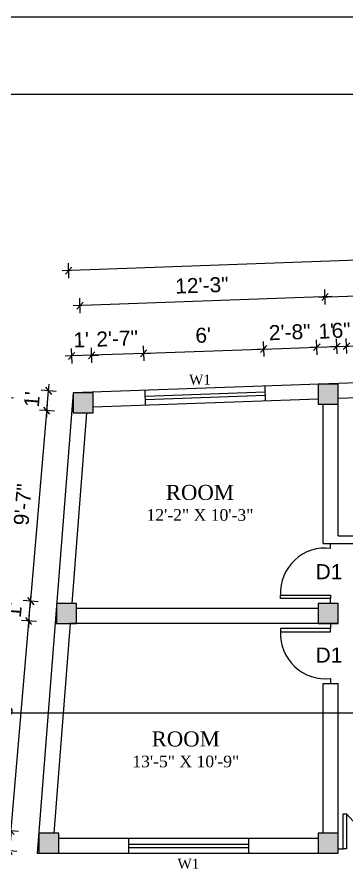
# Model space of a CAD drawing. Header units: inches. Extents: x -14619 to 1971361, y -855114 to -978.
# Drawn here: x 21979 to 22177, y -7854 to -7342 of the extents above; entities that cross this region are included whole.
import ezdxf
from ezdxf.enums import TextEntityAlignment as Align

# ---------------------------------------------------------------- set-up
doc = ezdxf.new("R2010")
doc.units = ezdxf.units.IN
doc.header["$LTSCALE"] = 0.5
doc.header["$MEASUREMENT"] = 0
doc.header["$PDMODE"] = 66
for name, color, linetype, lineweight in [('A_Title Text', 105, 'Continuous', 60), ('ELE1', 3, 'Continuous', 9), ('ELEVATION', 85, 'Continuous', 9), ('steps', 253, 'Continuous', 20), ('Toilet', 7, 'Continuous', 25)]:
    doc.layers.add(name, color=color, linetype=linetype, lineweight=lineweight)
doc.styles.add('arial', font='arial.ttf')
doc.styles.get("Standard").update_dxf_attribs({"font": 'arial.ttf'})
doc.dimstyles.new('Sudeep', dxfattribs={"dimtxt": 6, "dimasz": 4, "dimexe": 4.5, "dimexo": 4.5, "dimgap": 5, "dimtad": 1, "dimdec": 0, "dimlunit": 4, "dimtxsty": 'arial', "dimblk": 'OBLIQUE', "dimcen": 250, "dimdle": 4, "dimclrd": 86, "dimclre": 5, "dimclrt": 1, "dimadec": 0, "dimazin": 0, "dimtfac": 1, "dimtdec": 0, "dimtix": 1, "dimtmove": 1, "dimatfit": 3, "dimldrblk": 'OBLIQUE', "dimfxl": 4.5, "dimfxlon": 1, "dimfrac": 2, "dimlwd": 15, "dimlwe": 13, "dimarcsym": 0})

# ---------------------------------------------------------------- blocks, each defined once
blk = doc.blocks.new('_Oblique')
at = {"color": 0, "linetype": 'ByBlock', "lineweight": -2}
blk.add_line((-0.5, -0.5), (0.5, 0.5), dxfattribs=at)
blk = doc.blocks.new('*D746')
at = {"layer": 'A_Title Text', "color": 5, "lineweight": 13, "transparency": 16777216}
for p, q in [((22054.99, -7548.59), (22054.67, -7539.6)), ((22126.95, -7546.02), (22126.62, -7537.02))]:
    blk.add_line(p, q, dxfattribs=at)
at = {"layer": 'A_Title Text', "color": 86, "lineweight": 15, "transparency": 16777216}
blk.add_line((22050.83, -7544.24), (22130.78, -7541.38), dxfattribs=at)
at = {"layer": 'Defpoints', "color": 0, "transparency": 16777216}
for p in [(22126.79, -7541.52), (22055.62, -7566.24), (22127.58, -7563.67)]:
    blk.add_point(p, dxfattribs=at)
at = {"layer": 'A_Title Text', "color": 86, "lineweight": 15, "transparency": 16777216, "xscale": 4, "yscale": 4, "zscale": 4}
for p, rotation in [((22126.79, -7541.52), 2.049254323207421), ((22054.83, -7544.09), 182.0492543232075)]:
    blk.add_blockref('_Oblique', p, dxfattribs=dict(at, rotation=rotation))
at = {"layer": 'A_Title Text', "color": 1, "transparency": 16777216, "insert": (22090.47, -7533.22), "char_height": 9, "attachment_point": 5, "rotation": 2.0493, "style": 'arial'}
blk.add_mtext("6'", dxfattribs=at)
blk = doc.blocks.new('*D747')
at = {"layer": 'A_Title Text', "color": 5, "lineweight": 13, "transparency": 16777216}
for p, q in [((22158.79, -7544.88), (22158.47, -7535.88)), ((22126.95, -7546.02), (22126.62, -7537.02))]:
    blk.add_line(p, q, dxfattribs=at)
at = {"layer": 'A_Title Text', "color": 86, "lineweight": 15, "transparency": 16777216}
for p, q in [((22126.79, -7541.52), (22158.63, -7540.38)), ((22158.63, -7540.38), (22162.63, -7540.24)), ((22126.79, -7541.52), (22122.79, -7541.66))]:
    blk.add_line(p, q, dxfattribs=at)
at = {"layer": 'Defpoints', "color": 0, "transparency": 16777216}
for p in [(22158.63, -7540.38), (22159.42, -7562.53), (22131.89, -7684.07)]:
    blk.add_point(p, dxfattribs=at)
at = {"layer": 'A_Title Text', "color": 86, "lineweight": 15, "transparency": 16777216, "xscale": 4, "yscale": 4, "zscale": 4}
for p, rotation in [((22126.79, -7541.52), 2.049254323207608), ((22158.63, -7540.38), 182.0492543232076)]:
    blk.add_blockref('_Oblique', p, dxfattribs=dict(at, rotation=rotation))
at = {"layer": 'A_Title Text', "color": 1, "transparency": 16777216, "insert": (22142.37, -7531.36), "char_height": 9, "attachment_point": 5, "rotation": 2.0493, "style": 'arial'}
blk.add_mtext('2\'-8"', dxfattribs=at)
blk = doc.blocks.new('*D748')
at = {"layer": 'A_Title Text', "color": 5, "lineweight": 13, "transparency": 16777216}
for p, q in [((22158.79, -7544.88), (22158.47, -7535.88)), ((22170.78, -7544.45), (22170.46, -7535.45))]:
    blk.add_line(p, q, dxfattribs=at)
at = {"layer": 'A_Title Text', "color": 86, "lineweight": 15, "transparency": 16777216}
for p, q in [((22158.63, -7540.38), (22154.63, -7540.52)), ((22158.63, -7540.38), (22170.62, -7539.95)), ((22170.62, -7539.95), (22174.61, -7539.81))]:
    blk.add_line(p, q, dxfattribs=at)
at = {"layer": 'Defpoints', "color": 0, "transparency": 16777216}
for p in [(22170.62, -7539.95), (22159.42, -7562.53), (22171.42, -7562.53)]:
    blk.add_point(p, dxfattribs=at)
at = {"layer": 'A_Title Text', "color": 86, "lineweight": 15, "transparency": 16777216, "xscale": 4, "yscale": 4, "zscale": 4}
for p, rotation in [((22158.63, -7540.38), 2.049254323207608), ((22170.62, -7539.95), 182.0492543232076)]:
    blk.add_blockref('_Oblique', p, dxfattribs=dict(at, rotation=rotation))
at = {"layer": 'A_Title Text', "color": 1, "transparency": 16777216, "insert": (22164.28, -7530.65), "char_height": 9, "attachment_point": 5, "rotation": 2.0493, "style": 'arial'}
blk.add_mtext("1'", dxfattribs=at)
blk = doc.blocks.new('*D749')
at = {"layer": 'A_Title Text', "color": 5, "lineweight": 13, "transparency": 16777216}
for p, q in [((22170.78, -7544.45), (22170.46, -7535.45)), ((22176.6, -7544.24), (22176.28, -7535.25))]:
    blk.add_line(p, q, dxfattribs=at)
at = {"layer": 'A_Title Text', "color": 86, "lineweight": 15, "transparency": 16777216}
for p, q in [((22170.62, -7539.95), (22166.62, -7540.09)), ((22170.62, -7539.95), (22176.44, -7539.74)), ((22176.44, -7539.74), (22180.44, -7539.6))]:
    blk.add_line(p, q, dxfattribs=at)
at = {"layer": 'Defpoints', "color": 0, "transparency": 16777216}
for p in [(22176.44, -7539.74), (22171.42, -7562.53), (22177.24, -7561.89)]:
    blk.add_point(p, dxfattribs=at)
at = {"layer": 'A_Title Text', "color": 86, "lineweight": 15, "transparency": 16777216, "xscale": 4, "yscale": 4, "zscale": 4}
for p, rotation in [((22170.62, -7539.95), 2.049254323207608), ((22176.44, -7539.74), 182.0492543232076)]:
    blk.add_blockref('_Oblique', p, dxfattribs=dict(at, rotation=rotation))
at = {"layer": 'A_Title Text', "color": 1, "transparency": 16777216, "insert": (22173.19, -7530.26), "char_height": 9, "attachment_point": 5, "rotation": 2.0493, "style": 'arial'}
blk.add_mtext('6"', dxfattribs=at)
blk = doc.blocks.new('*D750')
at = {"layer": 'A_Title Text', "color": 5, "lineweight": 13, "transparency": 16777216}
for p, q in [((22176.6, -7544.24), (22176.28, -7535.25)), ((22212.58, -7542.95), (22212.26, -7533.96))]:
    blk.add_line(p, q, dxfattribs=at)
at = {"layer": 'A_Title Text', "color": 86, "lineweight": 15, "transparency": 16777216}
blk.add_line((22172.45, -7539.89), (22216.42, -7538.31), dxfattribs=at)
at = {"layer": 'Defpoints', "color": 0, "transparency": 16777216}
for p in [(22212.42, -7538.45), (22213.21, -7560.6), (22177.24, -7561.89)]:
    blk.add_point(p, dxfattribs=at)
at = {"layer": 'A_Title Text', "color": 86, "lineweight": 15, "transparency": 16777216, "xscale": 4, "yscale": 4, "zscale": 4}
for p, rotation in [((22176.44, -7539.74), 182.0492543232076), ((22212.42, -7538.45), 2.049254323207637)]:
    blk.add_blockref('_Oblique', p, dxfattribs=dict(at, rotation=rotation))
at = {"layer": 'A_Title Text', "color": 1, "transparency": 16777216, "insert": (22194.09, -7529.51), "char_height": 9, "attachment_point": 5, "rotation": 2.0493, "style": 'arial'}
blk.add_mtext("3'", dxfattribs=at)
blk = doc.blocks.new('*D759')
at = {"layer": 'A_Title Text', "color": 5, "lineweight": 13, "transparency": 16777216}
for p, q in [((22023.77, -7549.71), (22023.45, -7540.71)), ((22054.99, -7548.59), (22054.67, -7539.6))]:
    blk.add_line(p, q, dxfattribs=at)
at = {"layer": 'A_Title Text', "color": 86, "lineweight": 15, "transparency": 16777216}
for p, q in [((22023.61, -7545.21), (22019.62, -7545.35)), ((22054.83, -7544.09), (22023.61, -7545.21)), ((22054.83, -7544.09), (22058.83, -7543.95))]:
    blk.add_line(p, q, dxfattribs=at)
at = {"layer": 'Defpoints', "color": 0, "transparency": 16777216}
for p in [(22023.61, -7545.21), (22055.62, -7566.24), (22024.42, -7567.79)]:
    blk.add_point(p, dxfattribs=at)
at = {"layer": 'A_Title Text', "color": 86, "lineweight": 15, "transparency": 16777216, "xscale": 4, "yscale": 4, "zscale": 4}
for p, rotation in [((22023.61, -7545.21), 2.049254323207637), ((22054.83, -7544.09), 182.0492543232076)]:
    blk.add_blockref('_Oblique', p, dxfattribs=dict(at, rotation=rotation))
at = {"layer": 'A_Title Text', "color": 1, "transparency": 16777216, "insert": (22038.88, -7535.14), "char_height": 9, "attachment_point": 5, "rotation": 2.0493, "style": 'arial'}
blk.add_mtext('2\'-7"', dxfattribs=at)
blk = doc.blocks.new('*D760')
at = {"layer": 'A_Title Text', "color": 5, "lineweight": 13, "transparency": 16777216}
for p, q in [((22023.77, -7549.71), (22023.45, -7540.71)), ((22011.79, -7550.14), (22011.47, -7541.14))]:
    blk.add_line(p, q, dxfattribs=at)
at = {"layer": 'A_Title Text', "color": 86, "lineweight": 15, "transparency": 16777216}
for p, q in [((22011.63, -7545.64), (22007.63, -7545.78)), ((22023.61, -7545.21), (22011.63, -7545.64)), ((22023.61, -7545.21), (22027.61, -7545.07))]:
    blk.add_line(p, q, dxfattribs=at)
at = {"layer": 'Defpoints', "color": 0, "transparency": 16777216}
for p in [(22011.63, -7545.64), (22012.42, -7567.79), (22024.42, -7567.79)]:
    blk.add_point(p, dxfattribs=at)
at = {"layer": 'A_Title Text', "color": 86, "lineweight": 15, "transparency": 16777216, "xscale": 4, "yscale": 4, "zscale": 4}
for p, rotation in [((22011.63, -7545.64), 2.049254323207637), ((22023.61, -7545.21), 182.0492543232076)]:
    blk.add_blockref('_Oblique', p, dxfattribs=dict(at, rotation=rotation))
at = {"layer": 'A_Title Text', "color": 1, "transparency": 16777216, "insert": (22017.28, -7535.91), "char_height": 9, "attachment_point": 5, "rotation": 2.0493, "style": 'arial'}
blk.add_mtext("1'", dxfattribs=at)
blk = doc.blocks.new('*D762')
at = {"layer": 'A_Title Text', "color": 86, "lineweight": 15, "transparency": 16777216}
blk.add_line((22167.55, -7510.06), (22012.55, -7515.61), dxfattribs=at)
at = {"layer": 'A_Title Text', "color": 5, "lineweight": 13, "transparency": 16777216}
for p, q in [((22163.71, -7514.7), (22163.39, -7505.71)), ((22016.71, -7519.97), (22016.39, -7510.97))]:
    blk.add_line(p, q, dxfattribs=at)
at = {"layer": 'Defpoints', "color": 0, "transparency": 16777216}
for p in [(22016.55, -7515.47), (22165.42, -7562.53), (22018.42, -7567.79)]:
    blk.add_point(p, dxfattribs=at)
at = {"layer": 'A_Title Text', "color": 86, "lineweight": 15, "transparency": 16777216, "xscale": 4, "yscale": 4, "zscale": 4}
for p, rotation in [((22163.55, -7510.21), 2.049714822001425), ((22016.55, -7515.47), 182.0497148220014)]:
    blk.add_blockref('_Oblique', p, dxfattribs=dict(at, rotation=rotation))
at = {"layer": 'A_Title Text', "color": 1, "transparency": 16777216, "insert": (22089.71, -7503.25), "char_height": 9, "attachment_point": 5, "rotation": 2.0497, "style": 'arial'}
blk.add_mtext('12\'-3"', dxfattribs=at)
blk = doc.blocks.new('*D763')
at = {"layer": 'A_Title Text', "color": 5, "lineweight": 13, "transparency": 16777216}
for p, q in [((22395.45, -7485.15), (22395.13, -7476.15)), ((22009.96, -7498.94), (22009.64, -7489.95))]:
    blk.add_line(p, q, dxfattribs=at)
at = {"layer": 'A_Title Text', "color": 86, "lineweight": 15, "transparency": 16777216}
blk.add_line((22399.29, -7480.51), (22005.8, -7494.59), dxfattribs=at)
at = {"layer": 'Defpoints', "color": 0, "transparency": 16777216}
for p in [(22009.8, -7494.44), (22397.92, -7553.99), (22012.42, -7567.79)]:
    blk.add_point(p, dxfattribs=at)
at = {"layer": 'A_Title Text', "color": 86, "lineweight": 15, "transparency": 16777216, "xscale": 4, "yscale": 4, "zscale": 4}
for p, rotation in [((22395.29, -7480.65), 2.04925432320521), ((22009.8, -7494.44), 182.0492543232052)]:
    blk.add_blockref('_Oblique', p, dxfattribs=dict(at, rotation=rotation))
at = {"layer": 'A_Title Text', "color": 1, "transparency": 16777216, "insert": (22202.2, -7477.95), "char_height": 9, "attachment_point": 5, "rotation": 2.0493, "style": 'arial'}
blk.add_mtext('32\'-2"', dxfattribs=at)
blk = doc.blocks.new('*D856')
at = {"layer": 'A_Title Text', "color": 86, "lineweight": 15, "transparency": 16777216}
blk.add_line((21974.87, -7834.55), (21986.31, -7700.64), dxfattribs=at)
at = {"layer": 'A_Title Text', "color": 5, "lineweight": 13, "transparency": 16777216}
for p, q in [((21990.45, -7705.01), (21981.48, -7704.24)), ((21979.7, -7830.94), (21970.73, -7830.18))]:
    blk.add_line(p, q, dxfattribs=at)
at = {"layer": 'Defpoints', "color": 0, "transparency": 16777216}
for p in [(21985.97, -7704.62), (22002.58, -7706.04), (21991.82, -7831.98)]:
    blk.add_point(p, dxfattribs=at)
at = {"layer": 'A_Title Text', "color": 86, "lineweight": 15, "transparency": 16777216, "xscale": 4, "yscale": 4, "zscale": 4}
for p, rotation in [((21985.97, -7704.62), 85.11926549606582), ((21975.21, -7830.56), 265.1192654960658)]:
    blk.add_blockref('_Oblique', p, dxfattribs=dict(at, rotation=rotation))
at = {"layer": 'A_Title Text', "color": 1, "transparency": 16777216, "insert": (21971.03, -7766.78), "char_height": 9, "attachment_point": 5, "rotation": 85.1193, "style": 'arial'}
blk.add_mtext('10\'-6"', dxfattribs=at)
blk = doc.blocks.new('*D857')
at = {"layer": 'A_Title Text', "color": 86, "lineweight": 15, "transparency": 16777216}
for p, q in [((21975.21, -7830.56), (21975.55, -7826.58)), ((21975.21, -7830.56), (21974.2, -7842.48)), ((21974.2, -7842.48), (21973.85, -7846.46))]:
    blk.add_line(p, q, dxfattribs=at)
at = {"layer": 'A_Title Text', "color": 5, "lineweight": 13, "transparency": 16777216}
for p, q in [((21979.7, -7830.94), (21970.73, -7830.18)), ((21978.68, -7842.86), (21969.71, -7842.09))]:
    blk.add_line(p, q, dxfattribs=at)
at = {"layer": 'Defpoints', "color": 0, "transparency": 16777216}
for p in [(21991.82, -7831.98), (21974.2, -7842.48), (21991.82, -7843.98)]:
    blk.add_point(p, dxfattribs=at)
at = {"layer": 'A_Title Text', "color": 86, "lineweight": 15, "transparency": 16777216, "xscale": 4, "yscale": 4, "zscale": 4}
for p, rotation in [((21975.21, -7830.56), 265.1192654960649), ((21974.2, -7842.48), 85.11926549606497)]:
    blk.add_blockref('_Oblique', p, dxfattribs=dict(at, rotation=rotation))
at = {"layer": 'A_Title Text', "color": 1, "transparency": 16777216, "insert": (21965.22, -7835.71), "char_height": 9, "attachment_point": 5, "rotation": 85.1193, "style": 'arial'}
blk.add_mtext("1'", dxfattribs=at)
blk = doc.blocks.new('*D858')
at = {"layer": 'A_Title Text', "color": 86, "lineweight": 15, "transparency": 16777216}
for p, q in [((21986.98, -7692.71), (21987.32, -7688.72)), ((21985.97, -7704.62), (21986.98, -7692.71)), ((21985.97, -7704.62), (21985.63, -7708.61))]:
    blk.add_line(p, q, dxfattribs=at)
at = {"layer": 'A_Title Text', "color": 5, "lineweight": 13, "transparency": 16777216}
for p, q in [((21991.47, -7693.09), (21982.5, -7692.33)), ((21990.45, -7705.01), (21981.48, -7704.24))]:
    blk.add_line(p, q, dxfattribs=at)
at = {"layer": 'Defpoints', "color": 0, "transparency": 16777216}
for p in [(21986.98, -7692.71), (22002.58, -7694.04), (22002.58, -7706.04)]:
    blk.add_point(p, dxfattribs=at)
at = {"layer": 'A_Title Text', "color": 86, "lineweight": 15, "transparency": 16777216, "xscale": 4, "yscale": 4, "zscale": 4}
for p, rotation in [((21986.98, -7692.71), 265.1192654960649), ((21985.97, -7704.62), 85.11926549606497)]:
    blk.add_blockref('_Oblique', p, dxfattribs=dict(at, rotation=rotation))
at = {"layer": 'A_Title Text', "color": 1, "transparency": 16777216, "insert": (21976.99, -7697.86), "char_height": 9, "attachment_point": 5, "rotation": 85.1193, "style": 'arial'}
blk.add_mtext("1'", dxfattribs=at)
blk = doc.blocks.new('*D859')
at = {"layer": 'A_Title Text', "color": 86, "lineweight": 15, "transparency": 16777216}
blk.add_line((21986.64, -7696.7), (21997.08, -7574.46), dxfattribs=at)
at = {"layer": 'A_Title Text', "color": 5, "lineweight": 13, "transparency": 16777216}
for p, q in [((22001.22, -7578.83), (21992.26, -7578.06)), ((21991.47, -7693.09), (21982.5, -7692.33))]:
    blk.add_line(p, q, dxfattribs=at)
at = {"layer": 'Defpoints', "color": 0, "transparency": 16777216}
for p in [(21996.74, -7578.45), (22012.42, -7579.79), (22002.58, -7694.04)]:
    blk.add_point(p, dxfattribs=at)
at = {"layer": 'A_Title Text', "color": 86, "lineweight": 15, "transparency": 16777216, "xscale": 4, "yscale": 4, "zscale": 4}
for p, rotation in [((21996.74, -7578.45), 85.11926549606497), ((21986.98, -7692.71), 265.1192654960649)]:
    blk.add_blockref('_Oblique', p, dxfattribs=dict(at, rotation=rotation))
at = {"layer": 'A_Title Text', "color": 1, "transparency": 16777216, "insert": (21982.3, -7634.76), "char_height": 9, "attachment_point": 5, "rotation": 85.1193, "style": 'arial'}
blk.add_mtext('9\'-7"', dxfattribs=at)
blk = doc.blocks.new('*D860')
at = {"layer": 'A_Title Text', "color": 5, "lineweight": 13, "transparency": 16777216}
for p, q in [((22002.24, -7566.92), (21993.27, -7566.15)), ((22001.22, -7578.83), (21992.26, -7578.06))]:
    blk.add_line(p, q, dxfattribs=at)
at = {"layer": 'A_Title Text', "color": 86, "lineweight": 15, "transparency": 16777216}
for p, q in [((21996.74, -7578.45), (21997.76, -7566.53)), ((21997.76, -7566.53), (21998.1, -7562.55)), ((21996.74, -7578.45), (21996.4, -7582.43))]:
    blk.add_line(p, q, dxfattribs=at)
at = {"layer": 'Defpoints', "color": 0, "transparency": 16777216}
for p in [(21997.76, -7566.53), (22012.42, -7567.79), (22012.42, -7579.79)]:
    blk.add_point(p, dxfattribs=at)
at = {"layer": 'A_Title Text', "color": 86, "lineweight": 15, "transparency": 16777216, "xscale": 4, "yscale": 4, "zscale": 4}
for p, rotation in [((21997.76, -7566.53), 265.1192654960649), ((21996.74, -7578.45), 85.11926549606497)]:
    blk.add_blockref('_Oblique', p, dxfattribs=dict(at, rotation=rotation))
at = {"layer": 'A_Title Text', "color": 1, "transparency": 16777216, "insert": (21987.77, -7571.68), "char_height": 9, "attachment_point": 5, "rotation": 85.1193, "style": 'arial'}
blk.add_mtext("1'", dxfattribs=at)
blk = doc.blocks.new('*D861')
at = {"layer": 'A_Title Text', "color": 86, "lineweight": 15, "transparency": 16777216}
blk.add_line((21962.61, -7692.91), (21951.24, -7838.83), dxfattribs=at)
at = {"layer": 'A_Title Text', "color": 5, "lineweight": 13, "transparency": 16777216}
for p, q in [((21966.79, -7697.25), (21957.82, -7696.55)), ((21956.03, -7835.19), (21947.06, -7834.49))]:
    blk.add_line(p, q, dxfattribs=at)
at = {"layer": 'Defpoints', "color": 0, "transparency": 16777216}
for p in [(22002.58, -7700.04), (21951.55, -7834.84), (21991.82, -7837.98)]:
    blk.add_point(p, dxfattribs=at)
at = {"layer": 'A_Title Text', "color": 86, "lineweight": 15, "transparency": 16777216, "xscale": 4, "yscale": 4, "zscale": 4}
for p, rotation in [((21962.3, -7696.9), 85.54207228814305), ((21951.55, -7834.84), 265.542072288143)]:
    blk.add_blockref('_Oblique', p, dxfattribs=dict(at, rotation=rotation))
at = {"layer": 'A_Title Text', "color": 1, "transparency": 16777216, "insert": (21947.36, -7765.13), "char_height": 9, "attachment_point": 5, "rotation": 85.5421, "style": 'arial'}
blk.add_mtext('11\'-6"', dxfattribs=at)
blk = doc.blocks.new('*D862')
at = {"layer": 'A_Title Text', "color": 86, "lineweight": 15, "transparency": 16777216}
blk.add_line((21923.53, -7842.74), (21945.68, -7558.57), dxfattribs=at)
at = {"layer": 'A_Title Text', "color": 5, "lineweight": 13, "transparency": 16777216}
for p, q in [((21949.86, -7562.91), (21940.88, -7562.21)), ((21928.32, -7839.1), (21919.35, -7838.4))]:
    blk.add_line(p, q, dxfattribs=at)
at = {"layer": 'Defpoints', "color": 0, "transparency": 16777216}
for p in [(21945.37, -7562.56), (22012.42, -7567.79), (21990.89, -7843.98)]:
    blk.add_point(p, dxfattribs=at)
at = {"layer": 'A_Title Text', "color": 86, "lineweight": 15, "transparency": 16777216, "xscale": 4, "yscale": 4, "zscale": 4}
for p, rotation in [((21945.37, -7562.56), 85.54207228814442), ((21923.84, -7838.75), 265.5420722881444)]:
    blk.add_blockref('_Oblique', p, dxfattribs=dict(at, rotation=rotation))
at = {"layer": 'A_Title Text', "color": 1, "transparency": 16777216, "insert": (21925.03, -7699.91), "char_height": 9, "attachment_point": 5, "rotation": 85.5421, "style": 'arial'}
blk.add_mtext('23\'-1"', dxfattribs=at)
blk = doc.blocks.new('*D892')
at = {"layer": 'A_Title Text', "color": 5, "lineweight": 13, "transparency": 16777216}
for p, q in [((22223.96, -7512.55), (22223.64, -7503.55)), ((22163.71, -7514.7), (22163.39, -7505.71))]:
    blk.add_line(p, q, dxfattribs=at)
at = {"layer": 'A_Title Text', "color": 86, "lineweight": 15, "transparency": 16777216}
blk.add_line((22159.55, -7510.35), (22227.79, -7507.91), dxfattribs=at)
at = {"layer": 'Defpoints', "color": 0, "transparency": 16777216}
for p in [(22223.8, -7508.05), (22225.67, -7560.37), (22165.42, -7562.53)]:
    blk.add_point(p, dxfattribs=at)
at = {"layer": 'A_Title Text', "color": 86, "lineweight": 15, "transparency": 16777216, "xscale": 4, "yscale": 4, "zscale": 4}
for p, rotation in [((22163.55, -7510.21), 182.0497148220014), ((22223.8, -7508.05), 2.049714822001407)]:
    blk.add_blockref('_Oblique', p, dxfattribs=dict(at, rotation=rotation))
at = {"layer": 'A_Title Text', "color": 1, "transparency": 16777216, "insert": (22193.33, -7499.56), "char_height": 9, "attachment_point": 5, "rotation": 2.0497, "style": 'arial'}
blk.add_mtext("5'", dxfattribs=at)
blk = doc.blocks.new('*D898')
at = {"layer": 'A_Title Text', "color": 86, "lineweight": 15, "transparency": 16777216}
blk.add_line((21961.99, -7700.89), (21972.46, -7566.66), dxfattribs=at)
at = {"layer": 'A_Title Text', "color": 5, "lineweight": 13, "transparency": 16777216}
for p, q in [((21976.63, -7571), (21967.66, -7570.3)), ((21966.79, -7697.25), (21957.82, -7696.55))]:
    blk.add_line(p, q, dxfattribs=at)
at = {"layer": 'Defpoints', "color": 0, "transparency": 16777216}
for p in [(21972.14, -7570.65), (22012.42, -7573.79), (22002.58, -7700.04)]:
    blk.add_point(p, dxfattribs=at)
at = {"layer": 'A_Title Text', "color": 86, "lineweight": 15, "transparency": 16777216, "xscale": 4, "yscale": 4, "zscale": 4}
for p, rotation in [((21972.14, -7570.65), 85.54207228814302), ((21962.3, -7696.9), 265.542072288143)]:
    blk.add_blockref('_Oblique', p, dxfattribs=dict(at, rotation=rotation))
at = {"layer": 'A_Title Text', "color": 1, "transparency": 16777216, "insert": (21957.66, -7633.03), "char_height": 9, "attachment_point": 5, "rotation": 85.5421, "style": 'arial'}
blk.add_mtext('10\'-7"', dxfattribs=at)

msp = doc.modelspace()

# ---------------------------------------------------------------- hatches: boundary and pattern name
at = {"layer": 'Toilet'}
for points in [[(22171.42, -7562.53), (22159.42, -7562.53), (22159.42, -7574.53), (22171.42, -7574.53)], [(22024.42, -7567.79), (22012.42, -7567.79), (22012.42, -7579.79), (22024.42, -7579.79)], [(22014.58, -7694.04), (22002.58, -7694.04), (22002.58, -7706.04), (22014.58, -7706.04)], [(22171.42, -7694.04), (22159.42, -7694.04), (22159.42, -7706.04), (22171.42, -7706.04)], [(22003.82, -7831.98), (21991.82, -7831.98), (21991.82, -7843.98), (22003.82, -7843.98)], [(22171.42, -7831.98), (22159.42, -7831.98), (22159.42, -7843.98), (22171.42, -7843.98)]]:
    msp.add_hatch(color=1, dxfattribs=at).paths.add_polyline_path(points)

# ---------------------------------------------------------------- linework, layer by layer
at = {"layer": 'Defpoints'}
msp.add_lwpolyline([(24884.14, -7342.34), (21706.54, -7342.34), (21706.54, -9590.31), (24884.14, -9590.31)], close=True, dxfattribs=at)
at = {"layer": 'ELE1'}
msp.add_lwpolyline([(21752.86, -7388.66), (24837.82, -7388.66), (24837.82, -9543.99), (21752.86, -9543.99)], close=True, dxfattribs=at)
at = {"layer": 'ELEVATION', "color": 146, "ltscale": 0.25, "true_color": 0x105689}
for p, q in [((22166.92, -7661.04), (22166.92, -7658.04)), ((22136.92, -7691.04), (22136.92, -7689.04)), ((22136.92, -7689.04), (22166.92, -7689.04)), ((22166.92, -7689.04), (22166.92, -7691.04)), ((22166.92, -7691.04), (22136.92, -7691.04)), ((22166.92, -7694.04), (22166.92, -7691.04)), ((22166.92, -7709.04), (22136.92, -7709.04)), ((22136.92, -7709.04), (22136.92, -7711.04)), ((22166.92, -7706.04), (22166.92, -7709.04)), ((22166.92, -7711.04), (22166.92, -7709.04)), ((22136.92, -7711.04), (22166.92, -7711.04)), ((22166.92, -7739.04), (22166.92, -7742.04)), ((22174.42, -7841.26), (22174.42, -7820.26)), ((22174.42, -7820.26), (22176.42, -7820.26)), ((22176.42, -7820.26), (22176.42, -7841.26)), ((22176.42, -7820.26), (22195.42, -7841.26)), ((22171.42, -7841.26), (22174.42, -7841.26)), ((22176.42, -7841.26), (22174.42, -7841.26))]:
    msp.add_line(p, q, dxfattribs=at)
for centre, start, end in [((22163.64, -7687.59), 82.938, 183.1121), ((22163.64, -7712.49), 176.8879, 277.062)]:
    msp.add_arc(centre, 26.75, start, end, dxfattribs=at)
at = {"layer": 'Toilet'}
for p, q in [((22219.67, -7560.37), (22012.42, -7567.79)), ((22055.95, -7575.23), (22055.62, -7566.24)), ((22127.9, -7572.66), (22127.58, -7563.67)), ((22012.42, -7567.79), (21990.89, -7843.98)), ((22159.42, -7571.53), (22024.42, -7576.36)), ((22055.75, -7569.74), (22127.7, -7567.16)), ((22055.82, -7571.74), (22127.77, -7569.16)), ((22219.67, -7569.38), (22171.42, -7571.1)), ((22171.42, -7653.54), (22171.42, -7571.1)), ((22162.42, -7658.04), (22162.42, -7574.53)), ((22020.51, -7579.79), (22011.61, -7694.04)), ((22171.42, -7653.54), (22189.67, -7653.54)), ((22162.42, -7658.04), (22171.42, -7658.04)), ((22171.42, -7658.04), (22189.67, -7658.04)), ((22159.42, -7697.04), (22014.58, -7697.04)), ((22014.58, -7706.04), (22014.58, -7697.04)), ((22171.42, -7706.04), (22171.42, -7697.04)), ((22010.67, -7706.04), (22000.85, -7831.98)), ((22171.42, -7706.04), (22010.67, -7706.04)), ((22162.42, -7831.98), (22162.42, -7742.04)), ((22162.42, -7742.04), (22171.42, -7742.04)), ((22171.42, -7831.98), (22171.42, -7741.98)), ((21893.77, -7759.62), (22458.98, -7759.62)), ((22003.82, -7834.98), (22159.42, -7834.98)), ((22045.62, -7834.98), (22045.62, -7843.98)), ((22117.62, -7834.98), (22117.62, -7843.98)), ((22045.62, -7838.48), (22117.62, -7838.48)), ((22045.62, -7840.48), (22117.62, -7840.48)), ((21990.89, -7843.98), (22159.42, -7843.98))]:
    msp.add_line(p, q, dxfattribs=at)
for points in [[(22159.42, -7574.53), (22171.42, -7574.53), (22171.42, -7562.53), (22159.42, -7562.53)], [(22012.42, -7579.79), (22024.42, -7579.79), (22024.42, -7567.79), (22012.42, -7567.79)], [(22002.58, -7706.04), (22014.58, -7706.04), (22014.58, -7694.04), (22002.58, -7694.04)], [(22159.42, -7706.04), (22171.42, -7706.04), (22171.42, -7694.04), (22159.42, -7694.04)], [(21991.82, -7843.98), (22003.82, -7843.98), (22003.82, -7831.98), (21991.82, -7831.98)], [(22159.42, -7843.98), (22171.42, -7843.98), (22171.42, -7831.98), (22159.42, -7831.98)]]:
    msp.add_lwpolyline(points, close=True, dxfattribs=at)

# ---------------------------------------------------------------- texts
for p in [(22165.92, -7675.04), (22165.92, -7725.04)]:
    msp.add_text('D1', height=9.03, rotation=360).set_placement(p, align=Align.MIDDLE_CENTER)
at = {"width": 83.2761, "attachment_point": 2}
for s, insert, char_height in [('{\\fTimes New Roman|b0|i0|c0|p18;ROOM}', (22088.52, -7622.98), 9.03), ('{\\fTimes New Roman|b0|i0|c0|p18;12\'-2" X 10\'-3"}', (22088.52, -7637.52), 7), ('{\\fTimes New Roman|b0|i0|c0|p18;ROOM}', (22080, -7770.85), 9.03), ('{\\fTimes New Roman|b0|i0|c0|p18;13\'-5" X 10\'-9"}', (22080, -7785.39), 7)]:
    msp.add_mtext(s, dxfattribs=dict(at, insert=insert, char_height=char_height))
at = {"layer": 'steps', "color": 7, "ltscale": 0.3, "char_height": 6, "width": 21.6882, "attachment_point": 8}
for insert in [(22088.56, -7562.97), (22081.61, -7853.35)]:
    msp.add_mtext('{\\fTimes New Roman|b0|i0|c0|p18;W1}', dxfattribs=dict(at, insert=insert))

# ---------------------------------------------------------------- dimensions: what is measured, and where the dimension line sits
at = {"layer": 'A_Title Text'}
for p1, p2, distance, picture, middle in [((22397.92, -7553.99), (22012.42, -7567.79), -73.39, '*D763', (22202.2, -7477.95)), ((22055.62, -7566.24), (22127.58, -7563.67), 22.16, '*D746', (22090.47, -7533.22)), ((21990.89, -7843.98), (22012.42, -7567.79), 67.25, '*D862', (21925.03, -7699.91)), ((22002.58, -7700.04), (21991.82, -7837.98), -40.4, '*D861', (21947.36, -7765.13)), ((21991.82, -7831.98), (22002.58, -7706.04), 16.67, '*D856', (21971.03, -7766.78))]:
    dim = msp.add_aligned_dim(p1=p1, p2=p2, distance=distance, dimstyle='Sudeep', override={"dimtxt": 9}, dxfattribs=at)
    dim.commit()
    dim.dimension.update_dxf_attribs({"geometry": picture, "text_midpoint": middle})
for base, p1, p2, angle, picture, middle in [((22223.8, -7508.05), (22165.42, -7562.53), (22225.67, -7560.37), 2.0497, '*D892', (22193.33, -7499.56)), ((22016.55, -7515.47), (22165.42, -7562.53), (22018.42, -7567.79), 2.0497, '*D762', (22089.71, -7503.25)), ((22158.63, -7540.38), (22131.89, -7684.07), (22159.42, -7562.53), 182.0493, '*D747', (22142.37, -7531.36)), ((22170.62, -7539.95), (22159.42, -7562.53), (22171.42, -7562.53), 182.0493, '*D748', (22164.28, -7530.65)), ((22176.44, -7539.74), (22171.42, -7562.53), (22177.24, -7561.89), 182.0493, '*D749', (22173.19, -7530.26)), ((22212.42, -7538.45), (22177.24, -7561.89), (22213.21, -7560.6), 182.0493, '*D750', (22194.09, -7529.51)), ((22011.63, -7545.64), (22024.42, -7567.79), (22012.42, -7567.79), 182.0493, '*D760', (22017.28, -7535.91)), ((22023.61, -7545.21), (22055.62, -7566.24), (22024.42, -7567.79), 182.0493, '*D759', (22038.88, -7535.14)), ((21972.14, -7570.65), (22002.58, -7700.04), (22012.42, -7573.79), 85.5421, '*D898', (21957.66, -7633.03)), ((21997.76, -7566.53), (22012.42, -7579.79), (22012.42, -7567.79), 265.1193, '*D860', (21987.77, -7571.68)), ((21996.74, -7578.45), (22002.58, -7694.04), (22012.42, -7579.79), 265.1193, '*D859', (21982.3, -7634.76)), ((21986.98, -7692.71), (22002.58, -7706.04), (22002.58, -7694.04), 265.1193, '*D858', (21976.99, -7697.86)), ((21974.2, -7842.48), (21991.82, -7831.98), (21991.82, -7843.98), 265.1193, '*D857', (21965.22, -7835.71))]:
    dim = msp.add_linear_dim(base=base, p1=p1, p2=p2, angle=angle, dimstyle='Sudeep', override={"dimtxt": 9}, dxfattribs=at)
    dim.commit()
    dim.dimension.update_dxf_attribs({"geometry": picture, "text_midpoint": middle})

doc.saveas('drawing.dxf')
